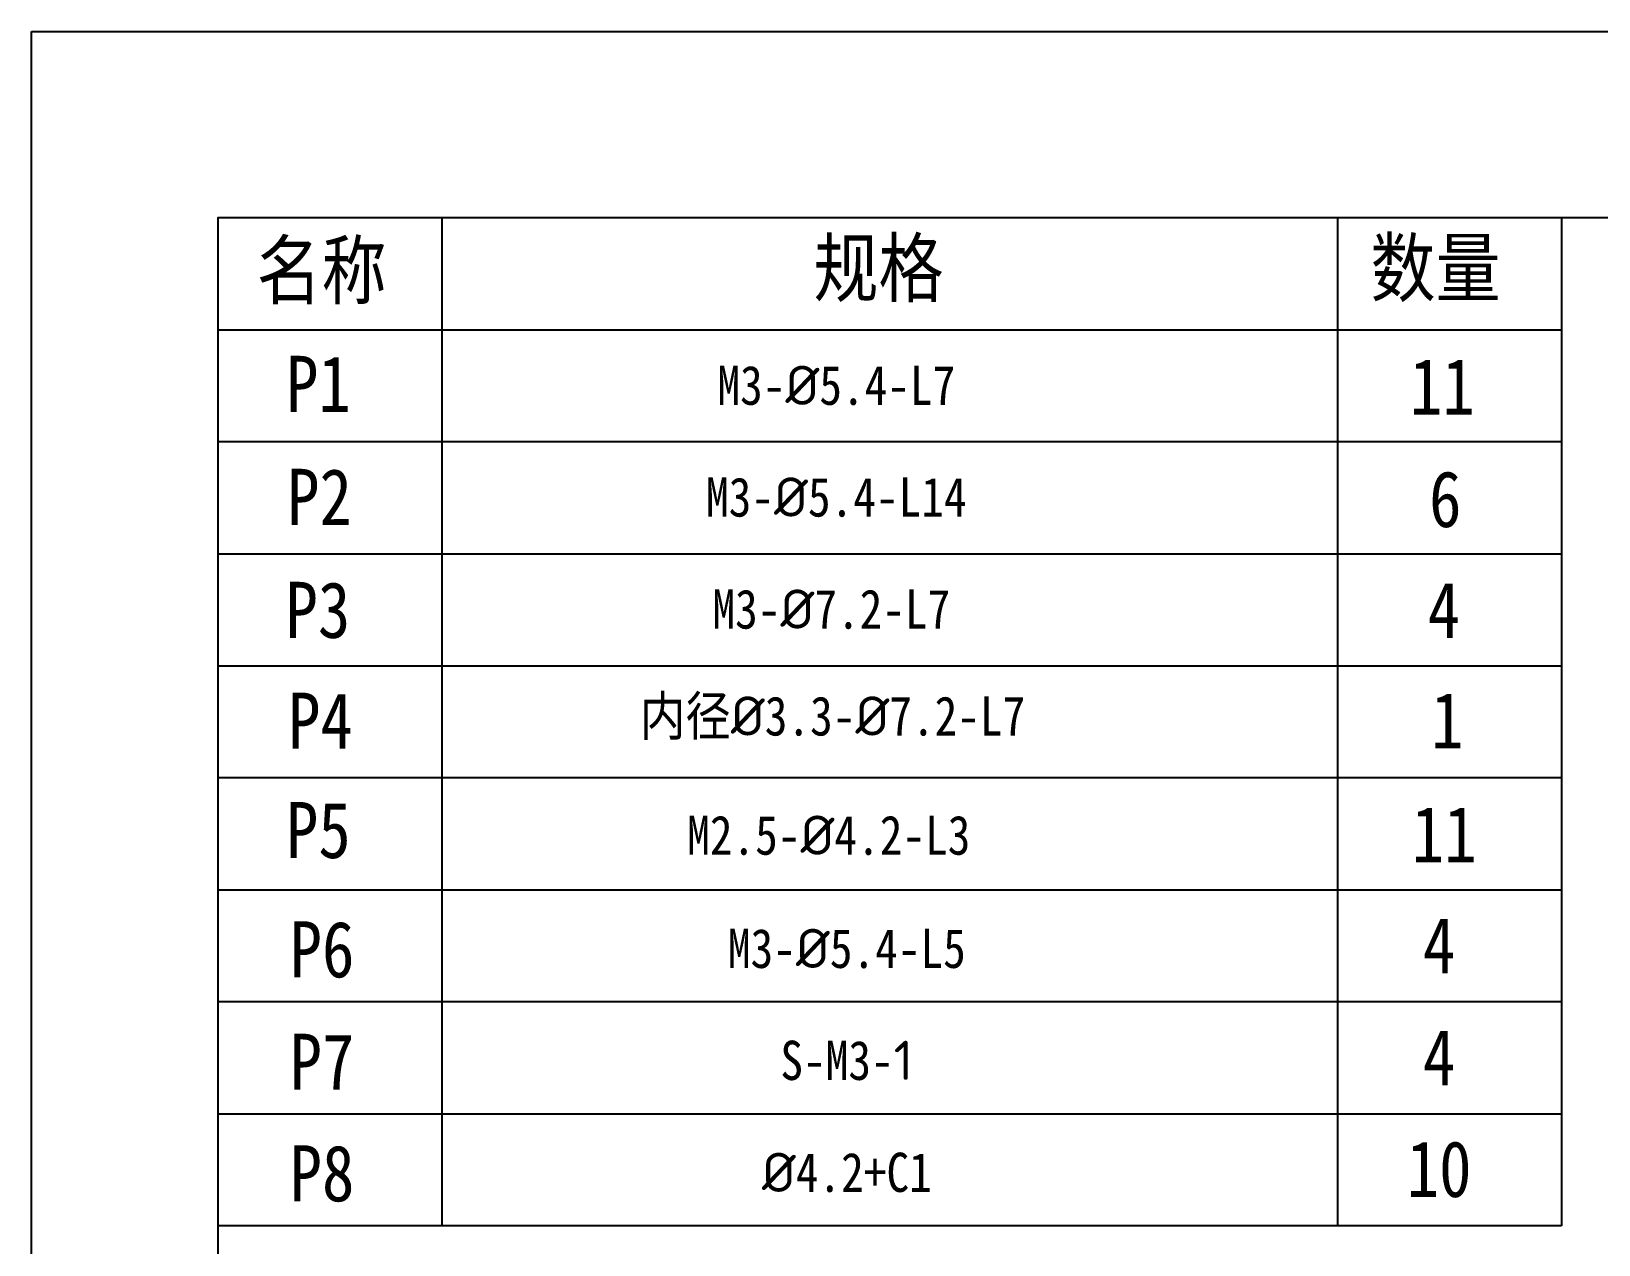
# Model space of a CAD drawing. Header units: millimetres. Extents: x 1262 to 3787, y 0 to 841.
# Drawn here: x 2597.9 to 2807.9, y 678.5 to 841 of the extents above; entities that cross this region are included whole.
import ezdxf

# ---------------------------------------------------------------- set-up
doc = ezdxf.new("R2010")
doc.units = ezdxf.units.MM
doc.header["$LTSCALE"] = 65.395
doc.layers.get('0').update_dxf_attribs({"linetype": 'CONTINUOUS'})
doc.styles.get("Standard").update_dxf_attribs({"font": 'txt', "width": 0.85})

msp = doc.modelspace()

# ---------------------------------------------------------------- linework, layer by layer
at = {"color": 7, "linetype": 'Continuous'}
for p, q in [((2597.865, 0), (2597.865, 841)), ((2597.865, 841), (3786.865, 841))]:
    msp.add_line(p, q, dxfattribs=at)
at = {"color": 7, "true_color": 0xffffff}
for p, q in [((2652.865, 816), (2652.865, 771)), ((2772.865, 816), (2772.865, 771)), ((2802.865, 816), (2802.865, 771)), ((2652.865, 771), (2652.865, 681)), ((2772.865, 771), (2772.865, 681)), ((2802.865, 771), (2802.865, 681))]:
    msp.add_line(p, q, dxfattribs=at)
at = {"color": 7, "linetype": 'Continuous'}
msp.add_lwpolyline([(2622.865, 25), (3761.865, 25), (3761.865, 816), (2622.865, 816)], close=True, dxfattribs=at)
at = {"color": 7, "true_color": 0xffffff}
for points in [[(2622.865, 801), (2802.865, 801)], [(2802.865, 786), (2622.865, 786)], [(2622.865, 771), (2802.865, 771)], [(2622.865, 756), (2802.865, 756)], [(2802.865, 741), (2622.865, 741)], [(2622.865, 726), (2802.865, 726)], [(2802.865, 711), (2622.865, 711)], [(2622.865, 696), (2802.865, 696)], [(2802.865, 681), (2622.865, 681)]]:
    msp.add_lwpolyline(points, dxfattribs=at)

# ---------------------------------------------------------------- texts
at = {"lineweight": -3, "char_height": 7.5163, "width": 32.26492, "attachment_point": 5}
for s, insert in [('{\\fSimSun|b0|i0|c134|p54;名称}', (2636.758, 808.583)), ('{\\fSimSun|b0|i0|c134|p54;规格}', (2711.365, 808.892)), ('{\\fSimSun|b0|i0|c134|p54;数量}', (2785.998, 808.913)), ('{\\fSimSun|b0|i0|c134|p54;11}', (2786.905, 793.425)), ('{\\fSimSun|b0|i0|c134|p54;P3}', (2636.256, 763.439)), ('{\\fSimSun|b0|i0|c134|p54;4}', (2787.113, 763.473)), ('{\\fSimSun|b0|i0|c134|p54;1}', (2787.588, 748.693)), ('{\\fSimSun|b0|i0|c134|p54;P5}', (2636.315, 733.951)), ('{\\fSimSun|b0|i0|c134|p54;11}', (2787.17, 733.434)), ('{\\fSimSun|b0|i0|c134|p54;4}', (2786.478, 718.551)), ('{\\fSimSun|b0|i0|c134|p54;P7}', (2636.805, 702.967)), ('{\\fSimSun|b0|i0|c134|p54;4}', (2786.478, 703.551)), ('{\\fSimSun|b0|i0|c134|p54;P8}', (2636.805, 687.967)), ('{\\fSimSun|b0|i0|c134|p54;10}', (2786.478, 688.551))]:
    msp.add_mtext(s, dxfattribs=dict(at, insert=insert))
at = {"color": 7, "lineweight": -3, "true_color": 0xffffff, "char_height": 7.5163, "width": 32.26492, "attachment_point": 5}
for s, insert in [('{\\fSimSun|b0|i0|c134|p54;P1}', (2636.327, 793.778)), ('{\\fSimSun|b0|i0|c134|p54;P2}', (2636.468, 778.644)), ('{\\fSimSun|b0|i0|c134|p54;6}', (2787.305, 778.292)), ('{\\fSimSun|b0|i0|c134|p54;P4}', (2636.6, 748.664))]:
    msp.add_mtext(s, dxfattribs=dict(at, insert=insert))
at = {"char_height": 5.25, "width": 100.18624, "attachment_point": 5}
for s, insert in [('{\\fSimSun|b0|i0|c134|p54;M3-\\fISOCPEUR|b0|i0|c0|p34;\\W1;%%C\\fSimSun|b0|i0|c134|p54;\\W0.85;5.4-L7}', (2705.72, 793.547)), ('{\\fSimSun|b0|i0|c134|p54;M3-\\fISOCPEUR|b0|i0|c0|p34;\\W1;%%C\\fSimSun|b0|i0|c134|p54;\\W0.85;5.4-L14}', (2705.712, 778.577)), ('{\\fSimSun|b0|i0|c134|p54;M3-\\fISOCPEUR|b0|i0|c0|p34;\\W1;%%C\\fSimSun|b0|i0|c134|p54;\\W0.85;7.2-L7}', (2705.053, 763.566)), ('{\\fSimSun|b0|i0|c134|p54;内径\\fISOCPEUR|b0|i0|c0|p34;\\W1;%%C\\fSimSun|b0|i0|c134|p54;\\W0.85;3.3-\\fISOCPEUR|b0|i0|c0|p34;\\W1;%%C\\fSimSun|b0|i0|c134|p54;\\W0.85;7.2-L7}', (2705.222, 748.997)), ('{\\fSimSun|b0|i0|c134|p54;M2.5-\\fISOCPEUR|b0|i0|c0|p34;\\W1;%%C\\fSimSun|b0|i0|c134|p54;\\W0.85;4.2-L3}', (2704.706, 733.281)), ('{\\fSimSun|b0|i0|c134|p54;S-M3-\\fISOCPEUR|b0|i0|c0|p34;\\W1;1}', (2707.127, 703.112)), ('{\\fISOCPEUR|b0|i0|c0|p34;\\W1;%%C\\fSimSun|b0|i0|c134|p54;\\W0.85;4.2+C1}', (2707.127, 688.112))]:
    msp.add_mtext(s, dxfattribs=dict(at, insert=insert))
at = {"color": 1, "lineweight": -3, "insert": (2636.805, 717.967), "char_height": 7.5163, "width": 32.26492, "attachment_point": 5}
msp.add_mtext('{\\fSimSun|b0|i0|c134|p54;P6}', dxfattribs=at)
at = {"color": 1, "insert": (2707.127, 718.112), "char_height": 5.25, "width": 100.18624, "attachment_point": 5}
msp.add_mtext('{\\fSimSun|b0|i0|c134|p54;M3-\\fISOCPEUR|b0|i0|c0|p34;\\W1;%%C\\fSimSun|b0|i0|c134|p54;\\W0.85;5.4-L5}', dxfattribs=at)

doc.saveas('drawing.dxf')
